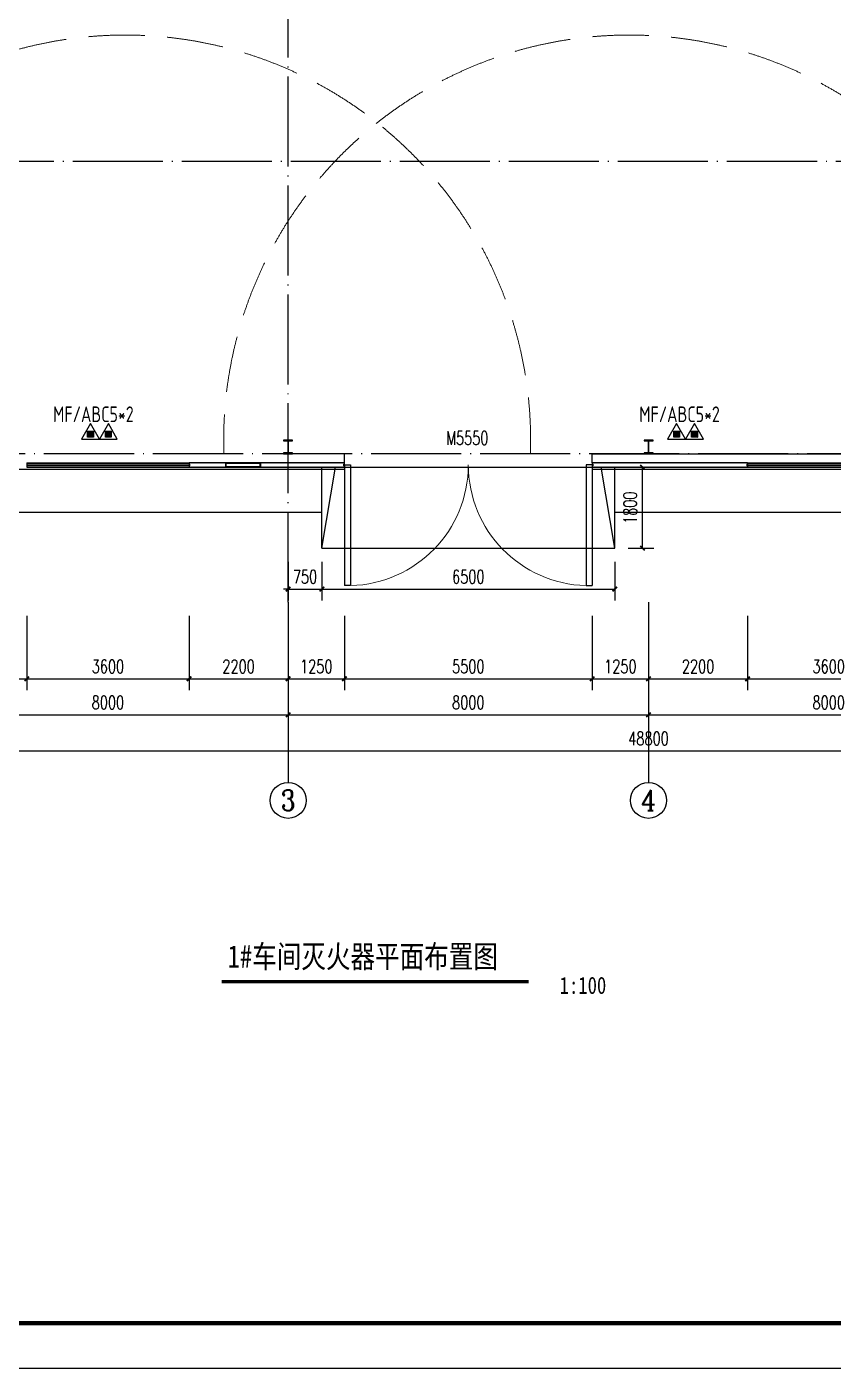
# Model space of a CAD drawing. Extents: x 4579863 to 4663963, y -547270 to -273670.
# Drawn here: x 4602910 to 4620809, y -482037 to -452240 of the extents above; entities that cross this region are included whole.
import ezdxf
from ezdxf.enums import TextEntityAlignment as Align

# ---------------------------------------------------------------- set-up
doc = ezdxf.new("R2010")
doc.units = 0
doc.header["$LTSCALE"] = 1000
doc.header["$MEASUREMENT"] = 0
doc.linetypes.add('DASH', pattern=[0.35, 0.25, -0.1])
doc.linetypes.add('DOTE', pattern=[2.42, 2, -0.2, 0.02, -0.2])
doc.layers.get('0').update_dxf_attribs({"linetype": 'CONTINUOUS'})
doc.layers.get('Defpoints').update_dxf_attribs({"linetype": 'CONTINUOUS'})
doc.layers.add('_0', color=7, linetype='CONTINUOUS', lineweight=25)
for name, color, linetype in [('AXIS', 3, 'CONTINUOUS'), ('AXIS_TEXT', 7, 'CONTINUOUS'), ('DIM_SYMB', 3, 'CONTINUOUS'), ('DOTE', 252, 'CONTINUOUS'), ('PIPE-消防', 1, 'CONTINUOUS'), ('Prof', 2, 'CONTINUOUS'), ('PUB_DIM', 3, 'CONTINUOUS'), ('PUB_TEXT', 7, 'CONTINUOUS'), ('PUB_TITLE', 4, 'CONTINUOUS'), ('PUB_WALL', 9, 'CONTINUOUS'), ('STAIR', 5, 'CONTINUOUS'), ('TEXT_给水', 7, 'CONTINUOUS'), ('WALL-MOVE', 6, 'CONTINUOUS'), ('WINDOW', 4, 'CONTINUOUS'), ('WINDOW_TEXT', 7, 'CONTINUOUS')]:
    doc.layers.add(name, color=color, linetype=linetype)
doc.styles.add('-隶书', font='', dxfattribs={"width": 0.8})
doc.styles.add('_TCH_AXIS', font='COMPLEX', dxfattribs={"bigfont": 'GBCBIG'})
doc.styles.add('_TCH_DIM_T3', font='SIMPLEX', dxfattribs={"width": 0.705882, "bigfont": 'GBCBIG'})
doc.styles.add('_TCH_WINDOW', font='SIMPLEX', dxfattribs={"height": 3.5, "bigfont": 'GBCBIG'})
doc.styles.add('COMPLEX', font='COMPLEX')
doc.styles.add('sceie', font='SCEIE', dxfattribs={"width": 0.75, "bigfont": 'SCEIC'})
doc.styles.get('-隶书').set_extended_font_data('SimSun')
doc.dimstyles.new('_TCH_ARCH&&100', dxfattribs={"dimtxt": 297.5, "dimasz": 100, "dimexe": 250, "dimexo": 300, "dimgap": 126.25, "dimtad": 1, "dimdec": 0, "dimzin": 0, "dimdsep": 46, "dimtxsty": '_TCH_DIM_T3', "dimblk": 'ARCHTICK', "dimcen": 0.09, "dimclrt": 7, "dimazin": 2, "dimtfac": 1, "dimtdec": 0, "dimtix": 1, "dimtmove": 2, "dimatfit": 3, "dimfxl": 0, "dimtolj": 1, "dimtzin": 0, "dimarcsym": 0})

# ---------------------------------------------------------------- blocks, each defined once
blk = doc.blocks.new('_ArchTick')
at = {"color": 0, "linetype": 'ByBlock', "const_width": 0.4}
blk.add_lwpolyline([(-0.5, -0.5), (0.5, 0.5)], dxfattribs=at)
blk = doc.blocks.new('*D327')
at = {"layer": 'Defpoints', "color": 0}
for p in [(4608710, -463823), (4609460, -463823), (4609460, -464730)]:
    blk.add_point(p, dxfattribs=at)
at = {"layer": 'PUB_DIM', "color": 0, "lineweight": -2}
for p, q in [((4608710, -464123), (4608710, -464980)), ((4609460, -464123), (4609460, -464980)), ((4608710, -464730), (4608610, -464730)), ((4608710, -464730), (4609460, -464730)), ((4609460, -464730), (4609560, -464730))]:
    blk.add_line(p, q, dxfattribs=at)
at = {"layer": 'PUB_DIM', "color": 0, "lineweight": -2, "xscale": 100, "yscale": 100, "zscale": 100}
blk.add_blockref('_ArchTick', (4608710, -464730), dxfattribs=at)
at = {"layer": 'PUB_DIM', "color": 0, "lineweight": -2, "xscale": 100, "yscale": 100, "zscale": 100, "rotation": 180}
blk.add_blockref('_ArchTick', (4609460, -464730), dxfattribs=at)
at = {"layer": 'PUB_DIM', "color": 7, "insert": (4609085, -464455), "char_height": 297.5, "attachment_point": 5, "style": '_TCH_DIM_T3'}
blk.add_mtext('\\A1;750', dxfattribs=at)
blk = doc.blocks.new('*D328')
at = {"layer": 'Defpoints', "color": 0}
for p in [(4609460, -463823), (4615960, -463823), (4615960, -464730)]:
    blk.add_point(p, dxfattribs=at)
at = {"layer": 'PUB_DIM', "color": 0, "lineweight": -2}
for p, q in [((4609460, -464123), (4609460, -464980)), ((4615960, -464123), (4615960, -464980)), ((4609460, -464730), (4615960, -464730))]:
    blk.add_line(p, q, dxfattribs=at)
at = {"layer": 'PUB_DIM', "color": 0, "lineweight": -2, "xscale": 100, "yscale": 100, "zscale": 100, "rotation": 180}
blk.add_blockref('_ArchTick', (4609460, -464730), dxfattribs=at)
at = {"layer": 'PUB_DIM', "color": 0, "lineweight": -2, "xscale": 100, "yscale": 100, "zscale": 100}
blk.add_blockref('_ArchTick', (4615960, -464730), dxfattribs=at)
at = {"layer": 'PUB_DIM', "color": 7, "insert": (4612710, -464455), "char_height": 297.5, "attachment_point": 5, "style": '_TCH_DIM_T3'}
blk.add_mtext('\\A1;6500', dxfattribs=at)
blk = doc.blocks.new('*D329')
at = {"layer": 'Defpoints', "color": 0}
for p in [(4615960, -462023), (4616577, -462023), (4615960, -463823)]:
    blk.add_point(p, dxfattribs=at)
at = {"layer": 'PUB_DIM', "color": 0, "lineweight": -2}
for p, q in [((4616260, -462023), (4616827, -462023)), ((4616577, -463823), (4616577, -462023)), ((4616260, -463823), (4616827, -463823))]:
    blk.add_line(p, q, dxfattribs=at)
at = {"layer": 'PUB_DIM', "color": 0, "lineweight": -2, "xscale": 100, "yscale": 100, "zscale": 100}
for p, rotation in [((4616577, -462023), 90), ((4616577, -463823), 270)]:
    blk.add_blockref('_ArchTick', p, dxfattribs=dict(at, rotation=rotation))
at = {"layer": 'PUB_DIM', "color": 7, "insert": (4616302, -462923), "char_height": 297.5, "attachment_point": 5, "rotation": 90, "style": '_TCH_DIM_T3'}
blk.add_mtext('\\A1;1800', dxfattribs=at)
blk = doc.blocks.new('*D349')
at = {"layer": 'Defpoints', "color": 0}
for p in [(4600710, -465023), (4602910, -465023), (4602910, -466723)]:
    blk.add_point(p, dxfattribs=at)
at = {"layer": 'PUB_DIM', "color": 0, "lineweight": -2}
for p, q in [((4600710, -465323), (4600710, -466973)), ((4602910, -465323), (4602910, -466973)), ((4600710, -466723), (4602910, -466723))]:
    blk.add_line(p, q, dxfattribs=at)
at = {"layer": 'PUB_DIM', "color": 0, "lineweight": -2, "xscale": 100, "yscale": 100, "zscale": 100, "rotation": 180}
blk.add_blockref('_ArchTick', (4600710, -466723), dxfattribs=at)
at = {"layer": 'PUB_DIM', "color": 0, "lineweight": -2, "xscale": 100, "yscale": 100, "zscale": 100}
blk.add_blockref('_ArchTick', (4602910, -466723), dxfattribs=at)
at = {"layer": 'PUB_DIM', "color": 7, "insert": (4601810, -466448), "char_height": 297.5, "attachment_point": 5, "style": '_TCH_DIM_T3'}
blk.add_mtext('\\A1;2200', dxfattribs=at)
blk = doc.blocks.new('*D350')
at = {"layer": 'Defpoints', "color": 0}
for p in [(4602910, -465023), (4606510, -465023), (4606510, -466723)]:
    blk.add_point(p, dxfattribs=at)
at = {"layer": 'PUB_DIM', "color": 0, "lineweight": -2}
for p, q in [((4602910, -465323), (4602910, -466973)), ((4606510, -465323), (4606510, -466973)), ((4602910, -466723), (4606510, -466723))]:
    blk.add_line(p, q, dxfattribs=at)
at = {"layer": 'PUB_DIM', "color": 0, "lineweight": -2, "xscale": 100, "yscale": 100, "zscale": 100, "rotation": 180}
blk.add_blockref('_ArchTick', (4602910, -466723), dxfattribs=at)
at = {"layer": 'PUB_DIM', "color": 0, "lineweight": -2, "xscale": 100, "yscale": 100, "zscale": 100}
blk.add_blockref('_ArchTick', (4606510, -466723), dxfattribs=at)
at = {"layer": 'PUB_DIM', "color": 7, "insert": (4604710, -466448), "char_height": 297.5, "attachment_point": 5, "style": '_TCH_DIM_T3'}
blk.add_mtext('\\A1;3600', dxfattribs=at)
blk = doc.blocks.new('*D351')
at = {"layer": 'Defpoints', "color": 0}
for p in [(4606510, -465023), (4608710, -465023), (4608710, -466723)]:
    blk.add_point(p, dxfattribs=at)
at = {"layer": 'PUB_DIM', "color": 0, "lineweight": -2}
for p, q in [((4606510, -465323), (4606510, -466973)), ((4608710, -465323), (4608710, -466973)), ((4606510, -466723), (4608710, -466723))]:
    blk.add_line(p, q, dxfattribs=at)
at = {"layer": 'PUB_DIM', "color": 0, "lineweight": -2, "xscale": 100, "yscale": 100, "zscale": 100, "rotation": 180}
blk.add_blockref('_ArchTick', (4606510, -466723), dxfattribs=at)
at = {"layer": 'PUB_DIM', "color": 0, "lineweight": -2, "xscale": 100, "yscale": 100, "zscale": 100}
blk.add_blockref('_ArchTick', (4608710, -466723), dxfattribs=at)
at = {"layer": 'PUB_DIM', "color": 7, "insert": (4607610, -466448), "char_height": 297.5, "attachment_point": 5, "style": '_TCH_DIM_T3'}
blk.add_mtext('\\A1;2200', dxfattribs=at)
blk = doc.blocks.new('*D352')
at = {"layer": 'Defpoints', "color": 0}
for p in [(4608710, -465023), (4609960, -465023), (4609960, -466723)]:
    blk.add_point(p, dxfattribs=at)
at = {"layer": 'PUB_DIM', "color": 0, "lineweight": -2}
for p, q in [((4608710, -465323), (4608710, -466973)), ((4609960, -465323), (4609960, -466973)), ((4608710, -466723), (4609960, -466723))]:
    blk.add_line(p, q, dxfattribs=at)
at = {"layer": 'PUB_DIM', "color": 0, "lineweight": -2, "xscale": 100, "yscale": 100, "zscale": 100, "rotation": 180}
blk.add_blockref('_ArchTick', (4608710, -466723), dxfattribs=at)
at = {"layer": 'PUB_DIM', "color": 0, "lineweight": -2, "xscale": 100, "yscale": 100, "zscale": 100}
blk.add_blockref('_ArchTick', (4609960, -466723), dxfattribs=at)
at = {"layer": 'PUB_DIM', "color": 7, "insert": (4609335, -466448), "char_height": 297.5, "attachment_point": 5, "style": '_TCH_DIM_T3'}
blk.add_mtext('\\A1;1250', dxfattribs=at)
blk = doc.blocks.new('*D353')
at = {"layer": 'Defpoints', "color": 0}
for p in [(4609960, -465023), (4615460, -465023), (4615460, -466723)]:
    blk.add_point(p, dxfattribs=at)
at = {"layer": 'PUB_DIM', "color": 0, "lineweight": -2}
for p, q in [((4609960, -465323), (4609960, -466973)), ((4615460, -465323), (4615460, -466973)), ((4609960, -466723), (4615460, -466723))]:
    blk.add_line(p, q, dxfattribs=at)
at = {"layer": 'PUB_DIM', "color": 0, "lineweight": -2, "xscale": 100, "yscale": 100, "zscale": 100, "rotation": 180}
blk.add_blockref('_ArchTick', (4609960, -466723), dxfattribs=at)
at = {"layer": 'PUB_DIM', "color": 0, "lineweight": -2, "xscale": 100, "yscale": 100, "zscale": 100}
blk.add_blockref('_ArchTick', (4615460, -466723), dxfattribs=at)
at = {"layer": 'PUB_DIM', "color": 7, "insert": (4612710, -466448), "char_height": 297.5, "attachment_point": 5, "style": '_TCH_DIM_T3'}
blk.add_mtext('\\A1;5500', dxfattribs=at)
blk = doc.blocks.new('*D354')
at = {"layer": 'Defpoints', "color": 0}
for p in [(4615460, -465023), (4616710, -465023), (4616710, -466723)]:
    blk.add_point(p, dxfattribs=at)
at = {"layer": 'PUB_DIM', "color": 0, "lineweight": -2}
for p, q in [((4615460, -465323), (4615460, -466973)), ((4616710, -465323), (4616710, -466973)), ((4615460, -466723), (4616710, -466723))]:
    blk.add_line(p, q, dxfattribs=at)
at = {"layer": 'PUB_DIM', "color": 0, "lineweight": -2, "xscale": 100, "yscale": 100, "zscale": 100, "rotation": 180}
blk.add_blockref('_ArchTick', (4615460, -466723), dxfattribs=at)
at = {"layer": 'PUB_DIM', "color": 0, "lineweight": -2, "xscale": 100, "yscale": 100, "zscale": 100}
blk.add_blockref('_ArchTick', (4616710, -466723), dxfattribs=at)
at = {"layer": 'PUB_DIM', "color": 7, "insert": (4616085, -466448), "char_height": 297.5, "attachment_point": 5, "style": '_TCH_DIM_T3'}
blk.add_mtext('\\A1;1250', dxfattribs=at)
blk = doc.blocks.new('*D355')
at = {"layer": 'Defpoints', "color": 0}
for p in [(4616710, -465023), (4618910, -465023), (4618910, -466723)]:
    blk.add_point(p, dxfattribs=at)
at = {"layer": 'PUB_DIM', "color": 0, "lineweight": -2}
for p, q in [((4616710, -465323), (4616710, -466973)), ((4618910, -465323), (4618910, -466973)), ((4616710, -466723), (4618910, -466723))]:
    blk.add_line(p, q, dxfattribs=at)
at = {"layer": 'PUB_DIM', "color": 0, "lineweight": -2, "xscale": 100, "yscale": 100, "zscale": 100, "rotation": 180}
blk.add_blockref('_ArchTick', (4616710, -466723), dxfattribs=at)
at = {"layer": 'PUB_DIM', "color": 0, "lineweight": -2, "xscale": 100, "yscale": 100, "zscale": 100}
blk.add_blockref('_ArchTick', (4618910, -466723), dxfattribs=at)
at = {"layer": 'PUB_DIM', "color": 7, "insert": (4617810, -466448), "char_height": 297.5, "attachment_point": 5, "style": '_TCH_DIM_T3'}
blk.add_mtext('\\A1;2200', dxfattribs=at)
blk = doc.blocks.new('*D356')
at = {"layer": 'Defpoints', "color": 0}
for p in [(4618910, -465023), (4622510, -465023), (4622510, -466723)]:
    blk.add_point(p, dxfattribs=at)
at = {"layer": 'PUB_DIM', "color": 0, "lineweight": -2}
for p, q in [((4618910, -465323), (4618910, -466973)), ((4622510, -465323), (4622510, -466973)), ((4618910, -466723), (4622510, -466723))]:
    blk.add_line(p, q, dxfattribs=at)
at = {"layer": 'PUB_DIM', "color": 0, "lineweight": -2, "xscale": 100, "yscale": 100, "zscale": 100, "rotation": 180}
blk.add_blockref('_ArchTick', (4618910, -466723), dxfattribs=at)
at = {"layer": 'PUB_DIM', "color": 0, "lineweight": -2, "xscale": 100, "yscale": 100, "zscale": 100}
blk.add_blockref('_ArchTick', (4622510, -466723), dxfattribs=at)
at = {"layer": 'PUB_DIM', "color": 7, "insert": (4620710, -466448), "char_height": 297.5, "attachment_point": 5, "style": '_TCH_DIM_T3'}
blk.add_mtext('\\A1;3600', dxfattribs=at)
blk = doc.blocks.new('$DorLib2D$00000002')
for p, q in [((-0.5, 0), (-0.5, 0.4875)), ((-0.475, 0.4875), (-0.5, 0.4875)), ((-0.475, 0), (-0.475, 0.4875)), ((0.475, 0), (0.475, 0.4875)), ((0.475, 0.4875), (0.5, 0.4875)), ((0.5, 0), (0.5, 0.4875)), ((-0.5, 0), (-0.475, 0)), ((0.5, 0), (0.475, 0))]:
    blk.add_line(p, q)
at = {"lineweight": 13}
for centre, start, end in [((-0.4875, 0), 0, 88.5307), ((0.4875, 0), 91.4693, 180)]:
    blk.add_arc(centre, 0.4875, start, end, dxfattribs=at)
blk = doc.blocks.new('$TCHSYS$WIN2D')
for p, q in [((-0.5, 0.5), (0.5, 0.5)), ((-0.5, 0.5), (-0.5, -0.5)), ((0.5, 0.5), (0.5, -0.5)), ((0.5, 0.1667), (-0.5, 0.1667)), ((0.5, -0.1667), (-0.5, -0.1667)), ((-0.5, -0.5), (0.5, -0.5))]:
    blk.add_line(p, q)
blk = doc.blocks.new('*D315')
at = {"layer": 'AXIS', "color": 0, "lineweight": -2}
for p, q in [((4600710, -465323), (4600710, -467773)), ((4608710, -465323), (4608710, -467773)), ((4600710, -467523), (4608710, -467523))]:
    blk.add_line(p, q, dxfattribs=at)
at = {"layer": 'Defpoints', "color": 0}
for p in [(4600710, -465023), (4608710, -465023), (4608710, -467523)]:
    blk.add_point(p, dxfattribs=at)
at = {"layer": 'AXIS', "color": 0, "lineweight": -2, "xscale": 100, "yscale": 100, "zscale": 100, "rotation": 180}
blk.add_blockref('_ArchTick', (4600710, -467523), dxfattribs=at)
at = {"layer": 'AXIS', "color": 0, "lineweight": -2, "xscale": 100, "yscale": 100, "zscale": 100}
blk.add_blockref('_ArchTick', (4608710, -467523), dxfattribs=at)
at = {"layer": 'AXIS', "color": 7, "insert": (4604710, -467248), "char_height": 297.5, "attachment_point": 5, "style": '_TCH_DIM_T3'}
blk.add_mtext('\\A1;8000', dxfattribs=at)
blk = doc.blocks.new('*D316')
at = {"layer": 'AXIS', "color": 0, "lineweight": -2}
for p, q in [((4608710, -465323), (4608710, -467773)), ((4616710, -465323), (4616710, -467773)), ((4608710, -467523), (4616710, -467523))]:
    blk.add_line(p, q, dxfattribs=at)
at = {"layer": 'Defpoints', "color": 0}
for p in [(4608710, -465023), (4616710, -465023), (4616710, -467523)]:
    blk.add_point(p, dxfattribs=at)
at = {"layer": 'AXIS', "color": 0, "lineweight": -2, "xscale": 100, "yscale": 100, "zscale": 100, "rotation": 180}
blk.add_blockref('_ArchTick', (4608710, -467523), dxfattribs=at)
at = {"layer": 'AXIS', "color": 0, "lineweight": -2, "xscale": 100, "yscale": 100, "zscale": 100}
blk.add_blockref('_ArchTick', (4616710, -467523), dxfattribs=at)
at = {"layer": 'AXIS', "color": 7, "insert": (4612710, -467248), "char_height": 297.5, "attachment_point": 5, "style": '_TCH_DIM_T3'}
blk.add_mtext('\\A1;8000', dxfattribs=at)
blk = doc.blocks.new('*D317')
at = {"layer": 'AXIS', "color": 0, "lineweight": -2}
for p, q in [((4616710, -465323), (4616710, -467773)), ((4624710, -465323), (4624710, -467773)), ((4616710, -467523), (4624710, -467523))]:
    blk.add_line(p, q, dxfattribs=at)
at = {"layer": 'Defpoints', "color": 0}
for p in [(4616710, -465023), (4624710, -465023), (4624710, -467523)]:
    blk.add_point(p, dxfattribs=at)
at = {"layer": 'AXIS', "color": 0, "lineweight": -2, "xscale": 100, "yscale": 100, "zscale": 100, "rotation": 180}
blk.add_blockref('_ArchTick', (4616710, -467523), dxfattribs=at)
at = {"layer": 'AXIS', "color": 0, "lineweight": -2, "xscale": 100, "yscale": 100, "zscale": 100}
blk.add_blockref('_ArchTick', (4624710, -467523), dxfattribs=at)
at = {"layer": 'AXIS', "color": 7, "insert": (4620710, -467248), "char_height": 297.5, "attachment_point": 5, "style": '_TCH_DIM_T3'}
blk.add_mtext('\\A1;8000', dxfattribs=at)
blk = doc.blocks.new('*D320')
at = {"layer": 'AXIS', "color": 0, "lineweight": -2}
for p, q in [((4592310, -465323), (4592310, -468573)), ((4641110, -465323), (4641110, -468573)), ((4592310, -468323), (4641110, -468323))]:
    blk.add_line(p, q, dxfattribs=at)
at = {"layer": 'Defpoints', "color": 0}
for p in [(4592310, -465023), (4641110, -465023), (4641110, -468323)]:
    blk.add_point(p, dxfattribs=at)
at = {"layer": 'AXIS', "color": 0, "lineweight": -2, "xscale": 100, "yscale": 100, "zscale": 100, "rotation": 180}
blk.add_blockref('_ArchTick', (4592310, -468323), dxfattribs=at)
at = {"layer": 'AXIS', "color": 0, "lineweight": -2, "xscale": 100, "yscale": 100, "zscale": 100}
blk.add_blockref('_ArchTick', (4641110, -468323), dxfattribs=at)
at = {"layer": 'AXIS', "color": 7, "insert": (4616710, -468048), "char_height": 297.5, "attachment_point": 5, "style": '_TCH_DIM_T3'}
blk.add_mtext('\\A1;48800', dxfattribs=at)
blk = doc.blocks.new('_AXISO')
blk.add_circle((0, 0), 0.5)
at = {"layer": 'AXIS_TEXT', "style": 'COMPLEX', "width": 1.041667}
blk.add_attdef('A', text='', height=0.56, dxfattribs=at).set_placement((-0.25, -0.28), (0.25, -0.28), align=Align.FIT)
blk = doc.blocks.new('严重危险灭火器')
h = blk.add_hatch()
h.set_pattern_fill('ANSI31', color=2, scale=200, style=0)
h.set_pattern_definition([(45, (7683561.927, -2197433.652), (-17.67767, 17.67767), [])])
h.paths.add_polyline_path([(7722041, -2190589), (7722171, -2190589), (7722171, -2190719), (7722041, -2190719)])
h = blk.add_hatch()
h.set_pattern_fill('ANSI31', color=2, scale=200, style=0)
h.set_pattern_definition([(45, (7683958.7, -2197433.652), (-17.67767, 17.67767), [])])
h.paths.add_polyline_path([(7722438, -2190589), (7722567, -2190589), (7722567, -2190719), (7722438, -2190719)])
at = {"color": 2}
for points in [[(7722106, -2190419), (7721907, -2190763), (7722304, -2190763)], [(7722041, -2190589), (7722171, -2190589), (7722171, -2190719), (7722041, -2190719)], [(7722503, -2190419), (7722304, -2190763), (7722701, -2190763)], [(7722438, -2190589), (7722567, -2190589), (7722567, -2190719), (7722438, -2190719)]]:
    blk.add_lwpolyline(points, close=True, dxfattribs=at)
at = {"layer": 'TEXT_给水', "color": 2, "linetype": 'Continuous', "style": 'sceie', "width": 0.86}
blk.add_text('MF/ABC5*2', height=350, dxfattribs=at).set_placement((7721277, -2190387))

msp = doc.modelspace()

# ---------------------------------------------------------------- hatches: boundary and pattern name
at = {"layer": 'Prof', "linetype": 'ByBlock'}
for points in [[(4608720, -461438.9), (4608810, -461438.9), (4608810, -461422.9), (4608610, -461422.9), (4608610, -461438.9), (4608700, -461438.9), (4608700, -461706.9), (4608610, -461706.9), (4608610, -461722.9), (4608810, -461722.9), (4608810, -461706.9), (4608720, -461706.9)], [(4616720, -461438.9), (4616810, -461438.9), (4616810, -461422.9), (4616610, -461422.9), (4616610, -461438.9), (4616700, -461438.9), (4616700, -461706.9), (4616610, -461706.9), (4616610, -461722.9), (4616810, -461722.9), (4616810, -461706.9), (4616720, -461706.9)]]:
    msp.add_hatch(color=256, dxfattribs=at).paths.add_polyline_path(points)
at = {"layer": 'PUB_WALL'}
for points in [[(4609960, -461922.9), (4606510, -461922.9), (4606540, -461952.9), (4609930, -461952.9)], [(4606510, -461922.9), (4606510, -462022.9), (4606540, -461992.9), (4606540, -461952.9)], [(4606510, -462022.9), (4609960, -462022.9), (4609930, -461992.9), (4606540, -461992.9)], [(4609960, -462022.9), (4609960, -461922.9), (4609930, -461952.9), (4609930, -461992.9)], [(4618910, -461922.9), (4615460, -461922.9), (4615490, -461952.9), (4618880, -461952.9)], [(4615460, -461922.9), (4615460, -462022.9), (4615490, -461992.9), (4615490, -461952.9)], [(4615460, -462022.9), (4618910, -462022.9), (4618880, -461992.9), (4615490, -461992.9)], [(4618910, -462022.9), (4618910, -461922.9), (4618880, -461952.9), (4618880, -461992.9)]]:
    msp.add_hatch(color=256, dxfattribs=at).paths.add_polyline_path(points)

# ---------------------------------------------------------------- linework, layer by layer
at = {"color": 0}
msp.add_lwpolyline([(4608102.5, -461922.9), (4607317.5, -461922.9), (4607317.5, -462022.9), (4608102.5, -462022.9), (4608102.5, -461922.9)], dxfattribs=at)
at = {"color": 0, "const_width": 30}
msp.add_lwpolyline([(4608087.5, -461937.9), (4607332.5, -461937.9), (4607332.5, -462007.9), (4608087.5, -462007.9)], close=True, dxfattribs=at)
at = {"layer": '_0', "color": 0}
for p, q in [((4609960, -461922.9), (4609960, -461722.9)), ((4615460, -461922.9), (4615460, -461722.9)), ((4609960, -462022.9), (4609960, -462062.9)), ((4615460, -462022.9), (4615460, -462062.9))]:
    msp.add_line(p, q, dxfattribs=at)
for points in [[(4592270, -454472.9), (4592270, -462062.9), (4609960, -462062.9)], [(4615460, -461722.9), (4640810, -461722.9), (4640810, -454472.9)], [(4615460, -462062.9), (4641150, -462062.9), (4641150, -454472.9)]]:
    msp.add_lwpolyline(points, dxfattribs=at)
at = {"layer": 'AXIS', "color": 0}
for p, q in [((4608710, -465022.9), (4608710, -469022.9)), ((4616710, -465022.9), (4616710, -469022.9))]:
    msp.add_line(p, q, dxfattribs=at)
at = {"layer": 'DIM_SYMB', "color": 8, "const_width": 70}
msp.add_lwpolyline([(4607233.3, -473450.5), (4614051.5, -473450.5)], dxfattribs=at)
at = {"layer": 'DOTE', "linetype": 'DOTE'}
for p, q in [((4608710, -465022.9), (4608710, -438422.9)), ((4589410, -455222.9), (4644010, -455222.9)), ((4644010, -461722.9), (4589410, -461722.9))]:
    msp.add_line(p, q, dxfattribs=at)
at = {"layer": 'PIPE-消防', "color": 2, "linetype": 'DASH', "lineweight": 20, "ltscale": 5}
for centre in [(4605092.8, -461422.9), (4616279.4, -461422.9)]:
    msp.add_arc(centre, 9000, 358.08979, 181.91021, dxfattribs=at)
at = {"layer": 'Prof', "linetype": 'ByBlock'}
for points in [[(4608610, -461722.9), (4608810, -461722.9), (4608810, -461706.9), (4608720, -461706.9), (4608720, -461438.9), (4608810, -461438.9), (4608810, -461422.9), (4608610, -461422.9), (4608610, -461438.9), (4608700, -461438.9), (4608700, -461706.9), (4608610, -461706.9)], [(4616610, -461722.9), (4616810, -461722.9), (4616810, -461706.9), (4616720, -461706.9), (4616720, -461438.9), (4616810, -461438.9), (4616810, -461422.9), (4616610, -461422.9), (4616610, -461438.9), (4616700, -461438.9), (4616700, -461706.9), (4616610, -461706.9)]]:
    msp.add_lwpolyline(points, close=True, dxfattribs=at)
at = {"layer": 'PUB_TITLE', "color": 4}
msp.add_lwpolyline([(4579862.8, -482036.7), (4663962.8, -482036.7), (4663962.8, -422636.7), (4579862.8, -422636.7)], close=True, dxfattribs=at)
at = {"layer": 'PUB_TITLE', "color": 4, "const_width": 100}
msp.add_lwpolyline([(4582362.8, -481036.7), (4662962.8, -481036.7), (4662962.8, -423636.7), (4582362.8, -423636.7)], close=True, dxfattribs=at)
at = {"layer": 'STAIR'}
for p, q in [((4609460, -463822.9), (4609760, -462022.9)), ((4609460, -463822.9), (4609460, -462022.9)), ((4615960, -463822.9), (4615660, -462022.9)), ((4615960, -463822.9), (4615960, -462022.9)), ((4609460, -463822.9), (4615960, -463822.9))]:
    msp.add_line(p, q, dxfattribs=at)
for points in [[(4591310, -454972.9), (4591310, -463022.9), (4609460, -463022.9)], [(4615960, -463022.9), (4642110, -463022.9), (4642110, -454972.9)]]:
    msp.add_lwpolyline(points, dxfattribs=at)
at = {"layer": 'WALL-MOVE'}
for p, q in [((4609960, -461922.9), (4606510, -461922.9)), ((4606510, -461922.9), (4606510, -462022.9)), ((4606510, -462022.9), (4609960, -462022.9)), ((4609960, -462022.9), (4609960, -461922.9)), ((4618910, -461922.9), (4615460, -461922.9)), ((4615460, -461922.9), (4615460, -462022.9)), ((4615460, -462022.9), (4618910, -462022.9)), ((4618910, -462022.9), (4618910, -461922.9))]:
    msp.add_line(p, q, dxfattribs=at)
at = {"layer": 'WINDOW'}
msp.add_line((4609960, -462022.9), (4615460, -462022.9), dxfattribs=at)

# ---------------------------------------------------------------- block references
at = {"layer": 'AXIS', "color": 0}
ref = msp.add_blockref('_AXISO', (4608710, -469422.9), dxfattribs=dict(at, xscale=800, yscale=800, zscale=800))
ref.add_attrib('A', '3', dxfattribs={"layer": 'AXIS_TEXT', "color": 0, "height": 465.9, "style": '_TCH_AXIS'}).set_placement((4608554.7, -469655.9), (4608865.3, -469655.9), align=Align.FIT)
ref = msp.add_blockref('_AXISO', (4616710, -469422.9), dxfattribs=dict(at, xscale=800, yscale=800, zscale=800))
ref.add_attrib('A', '4', dxfattribs={"layer": 'AXIS_TEXT', "color": 0, "height": 445.4, "style": '_TCH_AXIS'}).set_placement((4616540.3, -469645.7), (4616879.7, -469645.7), align=Align.FIT)
at = {"layer": 'PIPE-消防'}
for p in [(-3117784.1, 1729365.2), (-3104772.7, 1729365.2)]:
    msp.add_blockref('严重危险灭火器', p, dxfattribs=at)
at = {"layer": 'WINDOW'}
ref = msp.add_blockref('$DorLib2D$00000002', (4612710, -461972.9), dxfattribs=dict(at, xscale=5500, yscale=-5500, zscale=5500))
ref.add_attrib('A', 'M5550', (4612220, -461522.8), dxfattribs={"layer": 'WINDOW_TEXT', "height": 297.5, "style": '_TCH_WINDOW', "width": 0.705882})
at = {"layer": 'WINDOW', "xscale": 3600, "yscale": 100, "zscale": 3600}
for p in [(4604710, -461972.9), (4620710, -461972.9)]:
    msp.add_blockref('$TCHSYS$WIN2D', p, dxfattribs=at)

# ---------------------------------------------------------------- texts
at = {"layer": 'PUB_TEXT', "color": 8, "style": '-隶书', "width": 0.8}
for s, height, p in [('1#车间灭火器平面布置图', 500, (4607367.3, -473141.3)), ('1:100', 379.75, (4614738.5, -473721.7))]:
    msp.add_text(s, height=height, dxfattribs=at).set_placement(p)

# ---------------------------------------------------------------- dimensions: what is measured, and where the dimension line sits
at = {"layer": 'AXIS', "color": 0}
for p1, p2, distance, picture, middle in [((4592310, -465022.9), (4641110, -465022.9), -3300, '*D320', (4616710, -468047.9)), ((4600710, -465022.9), (4608710, -465022.9), -2500, '*D315', (4604710, -467247.9)), ((4608710, -465022.9), (4616710, -465022.9), -2500, '*D316', (4612710, -467247.9)), ((4616710, -465022.9), (4624710, -465022.9), -2500, '*D317', (4620710, -467247.9))]:
    dim = msp.add_aligned_dim(p1=p1, p2=p2, distance=distance, dimstyle='_TCH_ARCH&&100', dxfattribs=at)
    dim.commit()
    dim.dimension.update_dxf_attribs({"geometry": picture, "text_midpoint": middle})
at = {"layer": 'PUB_DIM', "color": 0}
for p1, p2, distance, picture, middle in [((4615960, -463822.9), (4615960, -462022.9), -616.9, '*D329', (4616301.9, -462922.9)), ((4608710, -463822.9), (4609460, -463822.9), -907.1, '*D327', (4609085, -464455)), ((4609460, -463822.9), (4615960, -463822.9), -907.1, '*D328', (4612710, -464455)), ((4600710, -465022.9), (4602910, -465022.9), -1700, '*D349', (4601810, -466447.9)), ((4602910, -465022.9), (4606510, -465022.9), -1700, '*D350', (4604710, -466447.9)), ((4606510, -465022.9), (4608710, -465022.9), -1700, '*D351', (4607610, -466447.9)), ((4608710, -465022.9), (4609960, -465022.9), -1700, '*D352', (4609335, -466447.9)), ((4609960, -465022.9), (4615460, -465022.9), -1700, '*D353', (4612710, -466447.9)), ((4615460, -465022.9), (4616710, -465022.9), -1700, '*D354', (4616085, -466447.9)), ((4616710, -465022.9), (4618910, -465022.9), -1700, '*D355', (4617810, -466447.9)), ((4618910, -465022.9), (4622510, -465022.9), -1700, '*D356', (4620710, -466447.9))]:
    dim = msp.add_aligned_dim(p1=p1, p2=p2, distance=distance, dimstyle='_TCH_ARCH&&100', dxfattribs=at)
    dim.commit()
    dim.dimension.update_dxf_attribs({"geometry": picture, "text_midpoint": middle})

doc.saveas('drawing.dxf')
